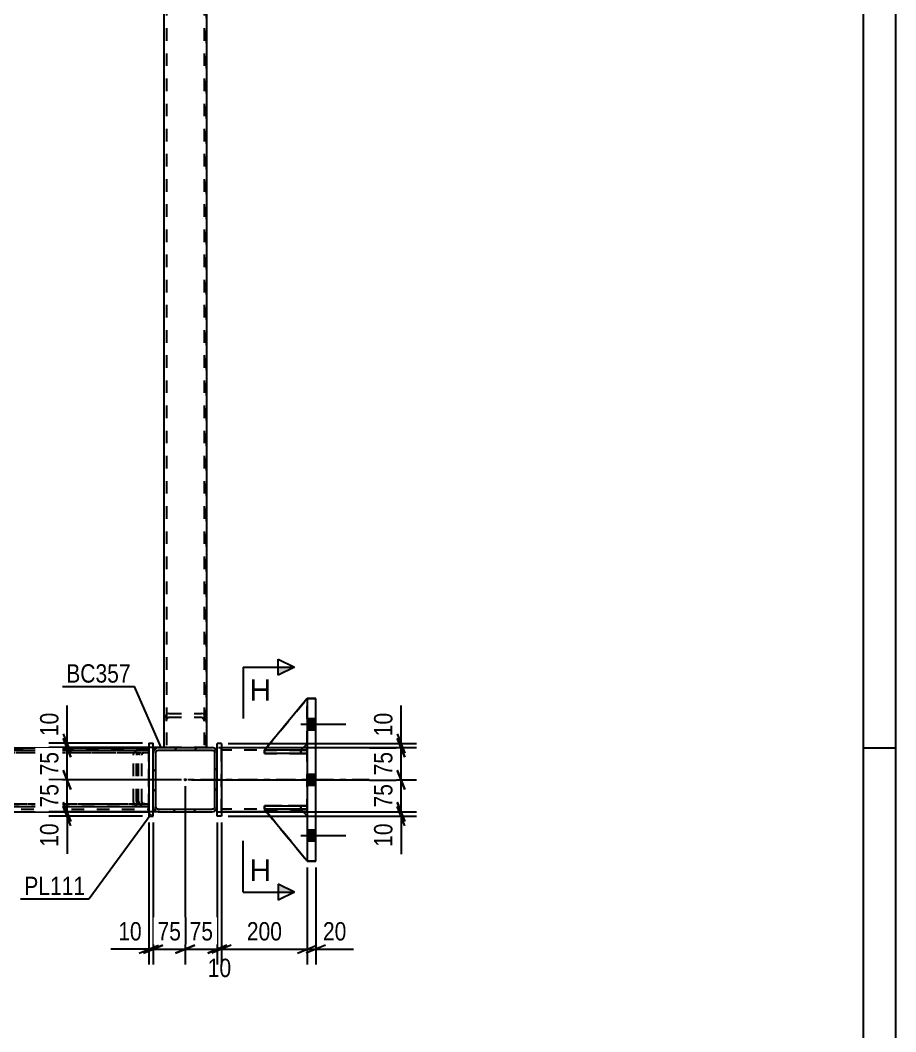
# Model space of a CAD drawing. Header units: millimetres. Extents: x -853 to 336, y -866 to -25.
# Drawn here: x 199.9 to 336.3, y -463.2 to -305.6 of the extents above; entities that cross this region are included whole.
import ezdxf

# ---------------------------------------------------------------- set-up
doc = ezdxf.new("R2010")
doc.units = ezdxf.units.MM
doc.linetypes.add('DXK_LINE_DOT2', pattern=[3.9198, 1.9599, -1.9599])
doc.linetypes.add('DXK_LINE_DOT3', pattern=[5.9187, 2.979, -0.9799, 0.9799, -0.9799])
doc.styles.add('Arial', font='ARIAL.TTF', dxfattribs={"height": 0.2})
doc.styles.add('Arial Narrow', font='ARIALN.TTF', dxfattribs={"height": 0.2})

# ---------------------------------------------------------------- blocks, each defined once
blk = doc.blocks.new('Unknown-570393679-1134')
at = {"color": 5, "linetype": 'Continuous'}
for p, q in [((336.32, -866.05), (336.32, -25.05)), ((331.32, -861.05), (331.32, -30.05)), ((336.32, -419.05), (331.32, -419.05))]:
    blk.add_line(p, q, dxfattribs=at)
blk = doc.blocks.new('Part-570393679-1845 - 1375')
at = {"color": 2, "linetype": 'Continuous'}
for p, q in [((137.33, -418.98), (219.93, -418.98)), ((137.33, -428.92), (137.33, -428.8)), ((137.33, -428.98), (137.33, -428.92)), ((137.33, -428.98), (219.93, -428.98))]:
    blk.add_line(p, q, dxfattribs=at)
at = {"color": 7, "linetype": 'DXK_LINE_DOT2'}
for p, q in [((137.33, -428.8), (137.33, -418.98)), ((219.93, -428.98), (219.93, -418.98)), ((137.33, -419.38), (219.93, -419.38)), ((137.33, -419.41), (137.33, -419.38)), ((137.33, -428.58), (219.93, -428.58))]:
    blk.add_line(p, q, dxfattribs=at)
blk = doc.blocks.new('Part-570393679-1687 - 1375')
at = {"color": 7, "linetype": 'DXK_LINE_DOT2'}
for p, q in [((237.93, -428.59), (243.6, -428.59)), ((244.6, -436.64), (237.93, -428.59)), ((237.93, -428.59), (237.93, -428.59)), ((243.6, -428.59), (237.93, -428.59)), ((237.93, -428.59), (244.6, -436.64)), ((243.6, -428.59), (244.6, -429.59)), ((243.6, -428.59), (243.6, -428.59)), ((244.6, -429.59), (243.6, -428.59)), ((244.6, -429.59), (244.6, -436.64))]:
    blk.add_line(p, q, dxfattribs=at)
blk = doc.blocks.new('Part-570393679-1881 - 1375')
at = {"linetype": 'Continuous'}
h = blk.add_hatch(dxfattribs=at)
h.set_pattern_fill('', scale=0.7, style=0, pattern_type=0)
h.set_pattern_definition([(45, (221.0887, -419.032), (-1.57154, 1.57154), [])])
h.paths.add_polyline_path([(221.39, -418.97), (221.09, -419.03), (220.83, -419.21), (220.66, -419.47), (220.59, -419.77), (220.59, -428.17), (220.66, -428.48), (220.83, -428.74), (221.09, -428.91), (221.39, -428.97), (229.79, -428.97), (230.1, -428.91), (230.36, -428.74), (230.53, -428.48), (230.59, -428.17), (230.59, -419.77), (230.53, -419.47), (230.36, -419.21), (230.1, -419.03), (229.79, -418.97)])
h.paths.add_polyline_path([(229.79, -419.37), (229.95, -419.4), (230.08, -419.49), (230.16, -419.62), (230.19, -419.77), (230.19, -428.17), (230.16, -428.32), (230.08, -428.45), (229.95, -428.54), (229.79, -428.57), (221.39, -428.57), (221.24, -428.54), (221.11, -428.45), (221.03, -428.32), (220.99, -428.17), (220.99, -419.77), (221.03, -419.62), (221.11, -419.49), (221.24, -419.4), (221.39, -419.37)])
blk.add_hatch(color=30, dxfattribs=at).paths.add_polyline_path([(225.59, -424.07, -1), (225.59, -423.87, -1)])
at = {"color": 2, "linetype": 'Continuous'}
for p, q in [((221.39, -418.97), (221.09, -419.03)), ((221.39, -418.97), (221.39, -418.97)), ((221.39, -418.97), (229.79, -418.97)), ((229.79, -418.97), (229.79, -418.97)), ((230.1, -419.03), (229.79, -418.97)), ((220.66, -419.47), (220.59, -419.77)), ((220.59, -419.77), (220.59, -419.77)), ((220.59, -428.17), (220.59, -419.77)), ((220.99, -419.77), (221.03, -419.62)), ((220.99, -419.77), (220.99, -419.77)), ((220.99, -428.17), (220.99, -419.77)), ((221.03, -419.62), (221.11, -419.49)), ((221.11, -419.49), (221.24, -419.4)), ((221.24, -419.4), (221.39, -419.37)), ((221.39, -419.37), (221.39, -419.37)), ((221.39, -419.37), (229.79, -419.37)), ((229.79, -419.37), (229.79, -419.37)), ((229.79, -419.37), (229.95, -419.4)), ((229.95, -419.4), (230.08, -419.49)), ((230.08, -419.49), (230.16, -419.62)), ((230.16, -419.62), (230.19, -419.77)), ((230.19, -419.77), (230.19, -419.77)), ((230.19, -428.17), (230.19, -419.77)), ((230.59, -419.77), (230.53, -419.47)), ((230.59, -419.77), (230.59, -419.77)), ((230.59, -428.17), (230.59, -419.77)), ((220.59, -428.17), (220.59, -428.17)), ((220.59, -428.17), (220.66, -428.48)), ((220.99, -428.17), (220.99, -428.17)), ((221.03, -428.32), (220.99, -428.17)), ((221.11, -428.45), (221.03, -428.32)), ((221.24, -428.54), (221.11, -428.45)), ((221.39, -428.57), (221.24, -428.54)), ((221.39, -428.57), (221.39, -428.57)), ((221.39, -428.57), (229.79, -428.57)), ((229.95, -428.54), (229.79, -428.57)), ((229.79, -428.57), (229.79, -428.57)), ((230.08, -428.45), (229.95, -428.54)), ((230.16, -428.32), (230.08, -428.45)), ((230.19, -428.17), (230.16, -428.32)), ((230.19, -428.17), (230.19, -428.17)), ((230.53, -428.48), (230.59, -428.17)), ((230.59, -428.17), (230.59, -428.17)), ((221.09, -428.91), (221.39, -428.97)), ((221.39, -428.97), (221.39, -428.97)), ((221.39, -428.97), (229.79, -428.97)), ((229.79, -428.97), (230.1, -428.91)), ((229.79, -428.97), (229.79, -428.97))]:
    blk.add_line(p, q, dxfattribs=at)
at = {"color": 30, "linetype": 'DXK_LINE_DOT3'}
blk.add_line((225.59, -423.97), (225.59, -423.97), dxfattribs=at)
at = {"color": 30, "linetype": 'Continuous'}
blk.add_circle((225.59, -423.97), 0.1, dxfattribs=at)
at = {"color": 2, "linetype": 'Continuous'}
for centre, start, end in [((221.39, -419.77), 112.5, 157.5), ((229.79, -419.77), 22.5, 67.5), ((221.39, -428.17), 202.5, 247.5), ((229.79, -428.17), 292.5, 337.5)]:
    blk.add_arc(centre, 0.8, start, end, dxfattribs=at)
blk = doc.blocks.new('Part-570393679-1796 - 1375')
at = {"color": 7, "linetype": 'DXK_LINE_DOT2'}
for p, q in [((178.96, -419.83), (178.93, -420.14)), ((178.93, -427.34), (178.93, -420.14)), ((179.07, -419.57), (178.96, -419.83)), ((179.22, -419.4), (179.07, -419.57)), ((179.17, -420.14), (179.19, -419.98)), ((179.17, -427.34), (179.17, -420.14)), ((179.19, -419.98), (179.24, -419.85)), ((179.41, -419.34), (179.22, -419.4)), ((179.24, -419.85), (179.32, -419.77)), ((179.32, -419.77), (179.41, -419.74)), ((179.41, -419.34), (187.47, -419.34)), ((179.41, -419.74), (188.28, -419.74)), ((183.9, -419.4), (183.72, -419.34)), ((183.72, -419.74), (183.81, -419.77)), ((183.81, -419.77), (183.89, -419.85)), ((183.89, -419.85), (183.94, -419.98)), ((184.05, -419.57), (183.9, -419.4)), ((183.94, -419.98), (183.96, -420.14)), ((183.96, -427.34), (183.96, -420.14)), ((184.16, -419.83), (184.05, -419.57)), ((184.2, -420.14), (184.16, -419.83)), ((184.2, -427.34), (184.2, -420.14)), ((187.47, -419.74), (219.93, -419.74)), ((217.51, -420.14), (217.58, -419.83)), ((217.51, -427.34), (217.51, -420.14)), ((218.02, -419.98), (217.98, -420.14)), ((217.98, -427.34), (217.98, -420.14)), ((218.12, -419.85), (218.02, -419.98)), ((218.1, -419.4), (218.46, -419.34)), ((218.12, -419.85), (218.17, -419.83)), ((218.17, -419.83), (218.28, -419.77)), ((218.28, -419.77), (218.46, -419.74)), ((219.93, -419.34), (219.93, -428.14)), ((178.93, -427.34), (178.96, -427.64)), ((178.96, -427.64), (179.07, -427.9)), ((179.07, -427.9), (179.22, -428.08)), ((179.19, -427.49), (179.17, -427.34)), ((179.24, -427.62), (179.19, -427.49)), ((179.22, -428.08), (179.41, -428.14)), ((179.32, -427.71), (179.24, -427.62)), ((179.41, -427.74), (179.32, -427.71)), ((179.41, -427.74), (188.28, -427.74)), ((179.41, -427.74), (219.93, -427.74)), ((179.41, -428.14), (187.47, -428.14)), ((179.41, -428.14), (183.72, -428.14)), ((183.81, -427.71), (183.72, -427.74)), ((183.72, -428.14), (183.9, -428.08)), ((183.89, -427.62), (183.81, -427.71)), ((183.94, -427.49), (183.89, -427.62)), ((183.9, -428.08), (184.05, -427.9)), ((183.96, -427.34), (183.94, -427.49)), ((184.05, -427.9), (184.16, -427.64)), ((184.16, -427.64), (184.2, -427.34)), ((217.58, -427.64), (217.51, -427.34)), ((217.98, -427.34), (218.02, -427.49)), ((218.02, -427.49), (218.12, -427.62)), ((218.46, -428.14), (218.1, -428.08)), ((218.12, -427.62), (218.17, -427.64)), ((218.17, -427.64), (218.28, -427.71)), ((218.28, -427.71), (218.46, -427.74))]:
    blk.add_line(p, q, dxfattribs=at)
at = {"color": 2, "linetype": 'Continuous'}
for p, q in [((187.47, -419.34), (219.93, -419.34)), ((187.47, -428.14), (219.93, -428.14))]:
    blk.add_line(p, q, dxfattribs=at)
at = {"color": 7, "linetype": 'DXK_LINE_DOT2'}
for centre, start, end in [((218.37, -420.25), 107.7012, 152.0537), ((218.37, -427.22), 207.9463, 252.2988)]:
    blk.add_arc(centre, 0.895, start, end, dxfattribs=at)
blk = doc.blocks.new('Part-570393679-1685 - 1375')
at = {"color": 7, "linetype": 'DXK_LINE_DOT2'}
for p, q in [((244.6, -411.31), (237.93, -419.38)), ((237.93, -419.38), (244.6, -411.31)), ((244.6, -418.38), (244.6, -411.31)), ((243.6, -419.38), (244.6, -418.38)), ((244.6, -418.38), (243.6, -419.38)), ((237.93, -419.38), (243.6, -419.38)), ((237.93, -419.38), (237.93, -419.38)), ((243.6, -419.38), (237.93, -419.38)), ((243.6, -419.38), (243.6, -419.38))]:
    blk.add_line(p, q, dxfattribs=at)
blk = doc.blocks.new('Part-570393679-1790 - 1375')
at = {"color": 2, "linetype": 'Continuous'}
for p, q in [((237.93, -419.38), (237.93, -419.38)), ((237.93, -419.38), (237.93, -419.91)), ((244.6, -419.91), (237.93, -419.91)), ((244.6, -419.38), (238.48, -419.38)), ((244.6, -419.38), (244.6, -419.38)), ((244.6, -419.38), (244.6, -419.91)), ((244.6, -419.91), (244.6, -419.91))]:
    blk.add_line(p, q, dxfattribs=at)
at = {"color": 7, "linetype": 'DXK_LINE_DOT2'}
for p, q in [((238.48, -419.38), (237.93, -419.38)), ((243.6, -419.38), (237.93, -419.38)), ((237.93, -419.91), (243.6, -419.91)), ((243.6, -419.38), (244.6, -419.38)), ((243.6, -419.38), (243.6, -419.91)), ((243.6, -419.91), (244.6, -419.91)), ((244.6, -419.38), (244.6, -419.91))]:
    blk.add_line(p, q, dxfattribs=at)
blk = doc.blocks.new('Bolt-570393679-1662 - 1375')
at = {"linetype": 'Continuous'}
for points in [[(245.93, -416.18), (245.93, -414.44), (244.6, -414.44), (244.6, -416.18)], [(245.93, -416.18), (245.93, -414.44), (244.6, -414.44), (244.6, -416.18)], [(245.93, -416.18), (245.93, -414.44), (244.6, -414.44), (244.6, -416.18)], [(245.93, -424.84), (245.93, -423.11), (244.6, -423.11), (244.6, -424.84)], [(245.93, -424.84), (245.93, -423.11), (244.6, -423.11), (244.6, -424.84)], [(245.93, -433.51), (245.93, -431.78), (244.6, -431.78), (244.6, -433.51)], [(245.93, -433.51), (245.93, -431.78), (244.6, -431.78), (244.6, -433.51)], [(245.93, -433.51), (245.93, -431.78), (244.6, -431.78), (244.6, -433.51)]]:
    blk.add_hatch(color=1, dxfattribs=at).paths.add_polyline_path(points)
at = {"color": 1, "linetype": 'Continuous'}
for p, q in [((244.6, -414.44), (245.93, -414.44)), ((244.6, -414.44), (245.93, -414.44)), ((244.6, -414.44), (245.93, -414.44)), ((243.6, -415.31), (250.6, -415.31)), ((243.6, -415.31), (250.6, -415.31)), ((243.6, -415.31), (250.6, -415.31)), ((244.6, -416.18), (245.93, -416.18)), ((244.6, -416.18), (245.93, -416.18)), ((244.6, -416.18), (245.93, -416.18)), ((244.6, -423.11), (245.93, -423.11)), ((244.6, -423.11), (245.93, -423.11)), ((243.6, -423.98), (250.6, -423.98)), ((243.6, -423.98), (250.6, -423.98)), ((244.6, -424.84), (245.93, -424.84)), ((244.6, -424.84), (245.93, -424.84)), ((244.6, -431.78), (245.93, -431.78)), ((244.6, -431.78), (245.93, -431.78)), ((244.6, -431.78), (245.93, -431.78)), ((243.6, -432.64), (250.6, -432.64)), ((243.6, -432.64), (250.6, -432.64)), ((243.6, -432.64), (250.6, -432.64)), ((244.6, -433.51), (245.93, -433.51)), ((244.6, -433.51), (245.93, -433.51)), ((244.6, -433.51), (245.93, -433.51))]:
    blk.add_line(p, q, dxfattribs=at)
blk = doc.blocks.new('Part-570393679-1729 - 1375')
at = {"color": 2, "linetype": 'Continuous'}
for p, q in [((219.93, -418.3), (220.59, -418.3)), ((219.93, -418.3), (219.93, -429.64)), ((220.59, -419.77), (220.59, -418.3)), ((220.59, -429.64), (220.59, -428.17)), ((219.93, -429.64), (220.59, -429.64))]:
    blk.add_line(p, q, dxfattribs=at)
at = {"color": 7, "linetype": 'DXK_LINE_DOT2'}
for p, q in [((219.93, -418.3), (220.59, -418.3)), ((220.59, -428.17), (220.59, -419.77)), ((219.93, -429.64), (220.59, -429.64))]:
    blk.add_line(p, q, dxfattribs=at)
blk = doc.blocks.new('Part-570393679-1684 - 1375')
at = {"color": 2, "linetype": 'Continuous'}
for p, q in [((244.6, -411.31), (237.93, -419.38)), ((243.6, -419.38), (244.6, -418.38)), ((238.48, -419.38), (237.93, -419.38)), ((237.93, -419.38), (237.93, -419.38))]:
    blk.add_line(p, q, dxfattribs=at)
at = {"color": 7, "linetype": 'DXK_LINE_DOT2'}
for p, q in [((237.93, -419.38), (244.6, -411.31)), ((244.6, -418.38), (244.6, -411.31)), ((243.6, -419.38), (244.6, -418.38)), ((243.6, -419.38), (237.93, -419.38)), ((243.6, -419.38), (238.48, -419.38)), ((243.6, -419.38), (243.6, -419.38)), ((243.6, -419.38), (243.6, -419.38))]:
    blk.add_line(p, q, dxfattribs=at)
blk = doc.blocks.new('Part-570393679-1686 - 1375')
at = {"color": 2, "linetype": 'Continuous'}
for p, q in [((237.93, -428.59), (237.93, -428.59)), ((243.6, -428.59), (237.93, -428.59)), ((244.6, -436.64), (237.93, -428.59)), ((243.6, -428.59), (243.6, -428.59)), ((243.6, -428.59), (244.6, -429.59))]:
    blk.add_line(p, q, dxfattribs=at)
at = {"color": 7, "linetype": 'DXK_LINE_DOT2'}
for p, q in [((237.93, -428.59), (243.6, -428.59)), ((244.6, -436.64), (237.93, -428.59)), ((243.6, -428.59), (244.6, -429.59)), ((244.6, -429.59), (244.6, -436.64))]:
    blk.add_line(p, q, dxfattribs=at)
blk = doc.blocks.new('Part-570393679-1789 - 1375')
at = {"color": 2, "linetype": 'Continuous'}
for p, q in [((238.26, -418.98), (231.26, -418.98)), ((244.6, -418.98), (244, -418.98)), ((238.25, -428.98), (231.26, -428.98)), ((244.6, -428.98), (243.99, -428.98))]:
    blk.add_line(p, q, dxfattribs=at)
at = {"color": 7, "linetype": 'DXK_LINE_DOT2'}
for p, q in [((231.26, -428.98), (231.26, -418.98)), ((244, -418.98), (238.26, -418.98)), ((244.6, -428.98), (244.6, -418.98)), ((244.6, -419.38), (231.26, -419.38)), ((244.6, -428.58), (231.26, -428.58)), ((243.99, -428.98), (238.25, -428.98))]:
    blk.add_line(p, q, dxfattribs=at)
at = {"color": 7, "linetype": 'DXK_LINE_DOT3'}
blk.add_line((254.6, -423.98), (221.26, -423.98), dxfattribs=at)
blk = doc.blocks.new('Part-570393679-1747 - 1375')
at = {"color": 2, "linetype": 'Continuous'}
for p, q in [((237.93, -428.04), (244.6, -428.04)), ((237.93, -428.04), (237.93, -428.58)), ((244.6, -428.58), (237.93, -428.58)), ((244.6, -428.04), (244.6, -428.04)), ((244.6, -428.04), (244.6, -428.58)), ((244.6, -428.58), (244.6, -428.58))]:
    blk.add_line(p, q, dxfattribs=at)
at = {"color": 7, "linetype": 'DXK_LINE_DOT2'}
for p, q in [((243.6, -428.04), (237.93, -428.04)), ((237.93, -428.58), (243.6, -428.58)), ((244.6, -428.04), (243.6, -428.04)), ((243.6, -428.04), (243.6, -428.58)), ((243.6, -428.58), (244.6, -428.58)), ((244.6, -428.04), (244.6, -428.58))]:
    blk.add_line(p, q, dxfattribs=at)
blk = doc.blocks.new('Part-570393679-1766 - 1375')
at = {"color": 2, "linetype": 'Continuous'}
for p, q in [((231.26, -418.31), (230.59, -418.31)), ((230.59, -419.77), (230.59, -418.31)), ((231.26, -418.31), (231.26, -429.64)), ((230.59, -429.64), (230.59, -428.17)), ((231.26, -429.64), (230.59, -429.64))]:
    blk.add_line(p, q, dxfattribs=at)
at = {"color": 7, "linetype": 'DXK_LINE_DOT2'}
blk.add_line((230.59, -428.17), (230.59, -419.77), dxfattribs=at)
blk = doc.blocks.new('Part-570393679-1791 - 1375')
at = {"color": 7, "linetype": 'DXK_LINE_DOT2'}
for p, q in [((237.93, -428.58), (237.93, -428.04)), ((237.93, -428.04), (243.6, -428.04)), ((244.6, -428.04), (237.93, -428.04)), ((243.6, -428.58), (237.93, -428.58)), ((237.93, -428.58), (244.6, -428.58)), ((243.6, -428.58), (243.6, -428.04)), ((243.6, -428.04), (244.6, -428.04)), ((244.6, -428.58), (243.6, -428.58)), ((244.6, -428.58), (244.6, -428.04)), ((244.6, -428.58), (244.6, -428.58))]:
    blk.add_line(p, q, dxfattribs=at)
blk = doc.blocks.new('Part-570393679-1792 - 1375')
at = {"color": 7, "linetype": 'DXK_LINE_DOT2'}
for p, q in [((237.93, -419.91), (237.93, -419.38)), ((237.93, -419.38), (243.6, -419.38)), ((244.6, -419.38), (237.93, -419.38)), ((243.6, -419.91), (237.93, -419.91)), ((237.93, -419.91), (244.6, -419.91)), ((243.6, -419.91), (243.6, -419.38)), ((243.6, -419.38), (244.6, -419.38)), ((244.6, -419.91), (243.6, -419.91)), ((244.6, -419.91), (244.6, -419.38)), ((244.6, -419.91), (244.6, -419.91))]:
    blk.add_line(p, q, dxfattribs=at)
blk = doc.blocks.new('Part-570393679-1793 - 1375')
at = {"color": 2, "linetype": 'Continuous'}
for p, q in [((244.6, -411.31), (245.93, -411.31)), ((244.6, -411.31), (244.6, -411.31)), ((244.6, -411.31), (244.6, -436.64)), ((245.93, -411.31), (245.93, -411.31)), ((245.93, -436.64), (245.93, -411.31)), ((245.93, -436.64), (244.6, -436.64))]:
    blk.add_line(p, q, dxfattribs=at)
at = {"color": 7, "linetype": 'DXK_LINE_DOT2'}
for p, q in [((245.93, -411.31), (244.6, -411.31)), ((244.6, -436.64), (244.6, -436.64)), ((244.6, -436.64), (245.93, -436.64)), ((245.93, -436.64), (245.93, -436.64))]:
    blk.add_line(p, q, dxfattribs=at)
blk = doc.blocks.new('Part-570393679-1829 - 1375')
at = {"color": 7, "linetype": 'DXK_LINE_DOT2'}
for p, q in [((222.66, -220.64), (222.66, -418.97)), ((228.53, -220.64), (228.53, -418.97)), ((228.93, -418.97), (222.26, -418.97))]:
    blk.add_line(p, q, dxfattribs=at)
at = {"color": 2, "linetype": 'Continuous'}
for p, q in [((222.26, -227.01), (222.26, -418.97)), ((228.93, -227.01), (228.93, -418.97))]:
    blk.add_line(p, q, dxfattribs=at)
blk = doc.blocks.new('Part-570393679-1961 - 1375')
at = {"color": 7, "linetype": 'DXK_LINE_DOT2'}
for p, q in [((219.93, -419.34), (169.71, -419.34)), ((169.71, -419.74), (219.93, -419.74)), ((178.32, -419.34), (219.29, -419.34)), ((218.4, -419.83), (218.33, -420.14)), ((218.33, -427.34), (218.33, -420.14)), ((218.81, -420.14), (218.84, -419.98)), ((218.81, -427.34), (218.81, -420.14)), ((218.84, -419.98), (218.95, -419.85)), ((219.29, -419.34), (218.92, -419.4)), ((218.95, -419.85), (219.1, -419.77)), ((219.1, -419.77), (219.29, -419.74)), ((219.93, -428.14), (219.93, -419.34)), ((169.71, -427.74), (219.93, -427.74)), ((219.29, -428.14), (169.71, -428.14)), ((218.33, -427.34), (218.4, -427.64)), ((218.84, -427.49), (218.81, -427.34)), ((218.95, -427.62), (218.84, -427.49)), ((218.92, -428.08), (219.29, -428.14)), ((219.1, -427.71), (218.95, -427.62)), ((219.29, -427.74), (219.1, -427.71)), ((219.93, -428.14), (219.29, -428.14))]:
    blk.add_line(p, q, dxfattribs=at)
blk.add_arc((219.19, -427.22), 0.895, 207.9463, 252.2988, dxfattribs=at)
blk = doc.blocks.new('Part-570393679-1965 - 1375')
at = {"color": 7, "linetype": 'DXK_LINE_DOT2'}
for p, q in [((222.26, -220.64), (222.26, -418.97)), ((222.66, -220.64), (222.66, -418.97)), ((228.53, -220.64), (228.53, -418.97)), ((228.93, -418.97), (228.93, -220.64)), ((222.32, -414.39), (222.26, -414.86)), ((222.5, -413.99), (222.32, -414.39)), ((222.76, -413.72), (222.5, -413.99)), ((222.69, -414.62), (222.78, -414.43)), ((223.06, -413.63), (222.76, -413.72)), ((222.78, -414.43), (222.91, -414.29)), ((222.91, -414.29), (223.06, -414.24)), ((223.06, -413.63), (228.13, -413.63)), ((223.06, -414.24), (228.13, -414.24)), ((228.43, -413.72), (228.13, -413.63)), ((228.13, -414.24), (228.28, -414.29)), ((228.28, -414.29), (228.41, -414.43)), ((228.41, -414.43), (228.5, -414.62)), ((228.69, -413.99), (228.43, -413.72)), ((228.87, -414.39), (228.69, -413.99)), ((228.93, -414.86), (228.87, -414.39)), ((222.66, -414.86), (222.69, -414.62)), ((228.5, -414.62), (228.53, -414.86)), ((222.26, -418.97), (228.93, -418.97))]:
    blk.add_line(p, q, dxfattribs=at)
blk = doc.blocks.new('StraightDimension-570393679-2078 - 1375')
at = {"color": 7, "linetype": 'Continuous'}
for p, q in [((258.63, -422.47), (259.83, -425.47)), ((226.59, -423.97), (261.63, -423.97)), ((259.23, -428.98), (259.23, -423.97)), ((259.83, -430.48), (258.63, -427.48)), ((230.49, -428.98), (261.63, -428.98))]:
    blk.add_line(p, q, dxfattribs=at)
at = {"color": 0}
blk.add_wipeout([(258.48, -424.05), (254.28, -424.05), (254.28, -428.9), (258.48, -428.9)], dxfattribs=at)
at = {"color": 3, "style": 'Arial Narrow'}
blk.add_text('75', height=2.863, rotation=90.0002, dxfattribs=at).set_placement((257.88, -428.3))
blk = doc.blocks.new('StraightDimension-570393679-2196 - 1375')
at = {"color": 7, "linetype": 'Continuous'}
for p, q in [((230.59, -430.64), (230.59, -453.22)), ((231.26, -430.64), (231.26, -453.22)), ((229.09, -450.97), (232.09, -449.77)), ((232.76, -449.77), (229.76, -450.97)), ((230.59, -450.37), (231.26, -450.37))]:
    blk.add_line(p, q, dxfattribs=at)
at = {"color": 0}
blk.add_wipeout([(233.36, -455.32), (233.36, -451.12), (228.5, -451.12), (228.5, -455.32)], dxfattribs=at)
at = {"color": 3, "style": 'Arial Narrow'}
blk.add_text('10', height=2.863, dxfattribs=at).set_placement((229.1, -454.72))
blk = doc.blocks.new('StraightDimension-570393679-2037 - 1375')
at = {"color": 7, "linetype": 'Continuous'}
for p, q in [((206.58, -416.8), (207.78, -419.8)), ((207.78, -420.47), (206.58, -417.47)), ((218.93, -418.3), (204.33, -418.3)), ((222.82, -418.97), (204.33, -418.97)), ((207.18, -418.97), (207.18, -418.3))]:
    blk.add_line(p, q, dxfattribs=at)
at = {"color": 0}
blk.add_wipeout([(206.43, -412.92), (202.23, -412.92), (202.23, -417.78), (206.43, -417.78)], dxfattribs=at)
at = {"color": 7, "linetype": 'Continuous'}
blk.add_line((207.18, -418.3), (207.18, -412.4), dxfattribs=at)
blk.add_line((207.18, -418.3), (207.18, -412.4), dxfattribs=at)
at = {"color": 3, "style": 'Arial Narrow'}
blk.add_text('10', height=2.863, rotation=90.0002, dxfattribs=at).set_placement((205.83, -417.18))
blk = doc.blocks.new('StraightDimension-570393679-2049 - 1375')
at = {"color": 7, "linetype": 'Continuous'}
for p, q in [((206.58, -417.47), (207.78, -420.47)), ((222.82, -418.97), (204.33, -418.97)), ((207.18, -423.97), (207.18, -418.97)), ((207.78, -425.47), (206.58, -422.47)), ((224.59, -423.97), (204.33, -423.97))]:
    blk.add_line(p, q, dxfattribs=at)
at = {"color": 0}
blk.add_wipeout([(206.43, -419.04), (202.23, -419.04), (202.23, -423.9), (206.43, -423.9)], dxfattribs=at)
at = {"color": 3, "style": 'Arial Narrow'}
blk.add_text('75', height=2.863, rotation=90.0002, dxfattribs=at).set_placement((205.83, -423.3))
blk = doc.blocks.new('StraightDimension-570393679-2058 - 1375')
at = {"color": 7, "linetype": 'Continuous'}
for p, q in [((206.58, -422.47), (207.78, -425.47)), ((224.59, -423.97), (204.33, -423.97)), ((207.18, -428.97), (207.18, -423.97)), ((207.78, -430.47), (206.58, -427.47)), ((221.59, -428.97), (204.33, -428.97))]:
    blk.add_line(p, q, dxfattribs=at)
at = {"color": 0}
blk.add_wipeout([(206.43, -424.04), (202.23, -424.04), (202.23, -428.9), (206.43, -428.9)], dxfattribs=at)
at = {"color": 3, "style": 'Arial Narrow'}
blk.add_text('75', height=2.863, rotation=90.0002, dxfattribs=at).set_placement((205.83, -428.3))
blk = doc.blocks.new('StraightDimension-570393679-2066 - 1375')
at = {"color": 7, "linetype": 'Continuous'}
for p, q in [((206.58, -427.47), (207.78, -430.47)), ((207.78, -431.14), (206.58, -428.14)), ((221.59, -428.97), (204.33, -428.97)), ((218.93, -429.64), (204.33, -429.64)), ((207.18, -429.64), (207.18, -428.97))]:
    blk.add_line(p, q, dxfattribs=at)
at = {"color": 0}
blk.add_wipeout([(206.43, -430.16), (202.23, -430.16), (202.23, -435.02), (206.43, -435.02)], dxfattribs=at)
at = {"color": 7, "linetype": 'Continuous'}
blk.add_line((207.18, -429.64), (207.18, -435.54), dxfattribs=at)
blk.add_line((207.18, -429.64), (207.18, -435.54), dxfattribs=at)
at = {"color": 3, "style": 'Arial Narrow'}
blk.add_text('10', height=2.863, rotation=90.0002, dxfattribs=at).set_placement((205.83, -434.42))
blk = doc.blocks.new('StraightDimension-570393679-2077 - 1375')
at = {"color": 7, "linetype": 'Continuous'}
for p, q in [((258.63, -427.48), (259.83, -430.48)), ((259.83, -431.14), (258.63, -428.14)), ((230.49, -428.98), (261.63, -428.98)), ((232.26, -429.64), (261.63, -429.64)), ((259.23, -429.64), (259.23, -428.98))]:
    blk.add_line(p, q, dxfattribs=at)
at = {"color": 0}
blk.add_wipeout([(258.48, -430.17), (254.28, -430.17), (254.28, -435.03), (258.48, -435.03)], dxfattribs=at)
at = {"color": 7, "linetype": 'Continuous'}
blk.add_line((259.23, -429.64), (259.23, -435.55), dxfattribs=at)
blk.add_line((259.23, -429.64), (259.23, -435.55), dxfattribs=at)
at = {"color": 3, "style": 'Arial Narrow'}
blk.add_text('10', height=2.863, rotation=90.0002, dxfattribs=at).set_placement((257.88, -434.43))
blk = doc.blocks.new('StraightDimension-570393679-2084 - 1375')
at = {"color": 7, "linetype": 'Continuous'}
for p, q in [((258.63, -417.47), (259.83, -420.47)), ((230.79, -418.97), (261.63, -418.97)), ((259.23, -423.97), (259.23, -418.97)), ((259.83, -425.47), (258.63, -422.47)), ((226.59, -423.97), (261.63, -423.97))]:
    blk.add_line(p, q, dxfattribs=at)
at = {"color": 0}
blk.add_wipeout([(258.48, -419.04), (254.28, -419.04), (254.28, -423.9), (258.48, -423.9)], dxfattribs=at)
at = {"color": 3, "style": 'Arial Narrow'}
blk.add_text('75', height=2.863, rotation=90.0002, dxfattribs=at).set_placement((257.88, -423.3))
blk = doc.blocks.new('StraightDimension-570393679-2093 - 1375')
at = {"color": 7, "linetype": 'Continuous'}
for p, q in [((258.63, -416.81), (259.83, -419.81)), ((259.83, -420.47), (258.63, -417.47)), ((230.79, -418.97), (261.63, -418.97)), ((232.26, -418.31), (261.63, -418.31)), ((259.23, -418.97), (259.23, -418.31))]:
    blk.add_line(p, q, dxfattribs=at)
at = {"color": 0}
blk.add_wipeout([(258.48, -412.93), (254.28, -412.93), (254.28, -417.79), (258.48, -417.79)], dxfattribs=at)
at = {"color": 7, "linetype": 'Continuous'}
blk.add_line((259.23, -418.31), (259.23, -412.4), dxfattribs=at)
blk.add_line((259.23, -418.31), (259.23, -412.4), dxfattribs=at)
at = {"color": 3, "style": 'Arial Narrow'}
blk.add_text('10', height=2.863, rotation=90.0002, dxfattribs=at).set_placement((257.88, -417.19))
blk = doc.blocks.new('StraightDimension-570393679-2178 - 1375')
at = {"color": 7, "linetype": 'Continuous'}
for p, q in [((219.93, -430.64), (219.93, -452.77)), ((220.59, -430.64), (220.59, -452.77)), ((218.43, -450.97), (221.43, -449.77)), ((222.09, -449.77), (219.09, -450.97)), ((219.93, -450.37), (220.59, -450.37))]:
    blk.add_line(p, q, dxfattribs=at)
at = {"color": 0}
blk.add_wipeout([(219.4, -449.62), (219.4, -445.42), (214.55, -445.42), (214.55, -449.62)], dxfattribs=at)
at = {"color": 7, "linetype": 'Continuous'}
blk.add_line((219.93, -450.37), (214.02, -450.37), dxfattribs=at)
blk.add_line((219.93, -450.37), (214.02, -450.37), dxfattribs=at)
at = {"color": 3, "style": 'Arial Narrow'}
blk.add_text('10', height=2.863, dxfattribs=at).set_placement((215.15, -449.02))
blk = doc.blocks.new('StraightDimension-570393679-2188 - 1375')
at = {"color": 7, "linetype": 'Continuous'}
for p, q in [((244.6, -437.64), (244.6, -452.77)), ((245.93, -437.64), (245.93, -452.77)), ((243.1, -450.97), (246.1, -449.77)), ((247.43, -449.77), (244.43, -450.97)), ((244.6, -450.37), (245.93, -450.37))]:
    blk.add_line(p, q, dxfattribs=at)
at = {"color": 0}
blk.add_wipeout([(251.31, -449.62), (251.31, -445.42), (246.45, -445.42), (246.45, -449.62)], dxfattribs=at)
at = {"color": 7, "linetype": 'Continuous'}
blk.add_line((245.93, -450.37), (251.84, -450.37), dxfattribs=at)
blk.add_line((245.93, -450.37), (251.84, -450.37), dxfattribs=at)
at = {"color": 3, "style": 'Arial Narrow'}
blk.add_text('20', height=2.863, dxfattribs=at).set_placement((247.05, -449.02))
blk = doc.blocks.new('StraightDimension-570393679-2192 - 1375')
at = {"color": 7, "linetype": 'Continuous'}
for p, q in [((231.26, -430.64), (231.26, -452.77)), ((244.6, -437.64), (244.6, -452.77)), ((232.76, -449.77), (229.76, -450.97)), ((231.26, -450.37), (244.6, -450.37)), ((243.1, -450.97), (246.1, -449.77))]:
    blk.add_line(p, q, dxfattribs=at)
at = {"color": 0}
blk.add_wipeout([(241.27, -449.62), (241.27, -445.42), (234.59, -445.42), (234.59, -449.62)], dxfattribs=at)
at = {"color": 3, "style": 'Arial Narrow'}
blk.add_text('200', height=2.863, dxfattribs=at).set_placement((235.19, -449.02))
blk = doc.blocks.new('StraightDimension-570393679-2217 - 1375')
at = {"color": 7, "linetype": 'Continuous'}
for p, q in [((225.59, -424.97), (225.59, -452.77)), ((230.59, -430.64), (230.59, -452.77)), ((224.09, -450.97), (227.09, -449.77)), ((225.59, -450.37), (230.59, -450.37)), ((232.09, -449.77), (229.09, -450.97))]:
    blk.add_line(p, q, dxfattribs=at)
at = {"color": 0}
blk.add_wipeout([(230.52, -449.62), (230.52, -445.42), (225.67, -445.42), (225.67, -449.62)], dxfattribs=at)
at = {"color": 3, "style": 'Arial Narrow'}
blk.add_text('75', height=2.863, dxfattribs=at).set_placement((226.27, -449.02))
blk = doc.blocks.new('StraightDimension-570393679-15653 - 1375')
at = {"color": 7, "linetype": 'Continuous'}
for p, q in [((225.59, -424.97), (225.59, -452.77)), ((220.59, -430.64), (220.59, -452.77)), ((219.09, -450.97), (222.09, -449.77)), ((220.59, -450.37), (225.59, -450.37)), ((227.09, -449.77), (224.09, -450.97))]:
    blk.add_line(p, q, dxfattribs=at)
at = {"color": 0}
blk.add_wipeout([(225.52, -449.62), (225.52, -445.42), (220.67, -445.42), (220.67, -449.62)], dxfattribs=at)
at = {"color": 3, "style": 'Arial Narrow'}
blk.add_text('75', height=2.863, dxfattribs=at).set_placement((221.27, -449.02))
blk = doc.blocks.new('Mark-570393679-1725 - 1375')
at = {"color": 0}
blk.add_wipeout([(210.01, -441.95), (210.01, -438.95), (200.51, -438.95), (200.51, -441.95)], dxfattribs=at)
blk.add_wipeout([(210.01, -441.95), (210.01, -438.95), (200.51, -438.95), (200.51, -441.95)], dxfattribs=at)
at = {"color": 30, "linetype": 'Continuous'}
for p in [(220.27, -429.36), (199.91, -442.55)]:
    blk.add_line(p, (210.61, -442.55), dxfattribs=at)
at = {"color": 3, "style": 'Arial Narrow'}
blk.add_text('PL111', height=2.863, dxfattribs=at).set_placement((200.51, -441.95))
blk = doc.blocks.new('Mark-570393679-1877 - 1375')
at = {"color": 0}
blk.add_wipeout([(217.1, -408.84), (217.1, -405.84), (207.05, -405.84), (207.05, -408.84)], dxfattribs=at)
blk.add_wipeout([(217.1, -408.84), (217.1, -405.84), (207.05, -405.84), (207.05, -408.84)], dxfattribs=at)
at = {"color": 30, "linetype": 'Continuous'}
for p in [(206.45, -409.44), (221.83, -418.97)]:
    blk.add_line(p, (217.7, -409.44), dxfattribs=at)
at = {"color": 3, "style": 'Arial Narrow'}
blk.add_text('BC357', height=2.863, dxfattribs=at).set_placement((207.05, -408.84))
blk = doc.blocks.new('SectionMark-570393679-2528 - 1375')
at = {"linetype": 'Continuous'}
for points in [[(240.1, -407.67), (240.1, -406.42), (242.6, -406.42)], [(240.1, -441.48), (240.1, -440.23), (242.6, -441.48)]]:
    blk.add_hatch(color=6, dxfattribs=at).paths.add_polyline_path(points)
at = {"color": 6, "linetype": 'Continuous'}
for p, q in [((234.6, -406.42), (234.6, -414.42)), ((234.6, -406.42), (242.6, -406.42)), ((240.1, -407.67), (240.1, -405.17)), ((240.1, -405.17), (242.6, -406.42)), ((242.6, -406.42), (240.1, -407.67)), ((234.6, -441.48), (234.6, -433.48)), ((242.6, -441.48), (240.1, -440.23)), ((240.1, -440.23), (240.1, -442.73)), ((234.6, -441.48), (242.6, -441.48)), ((242.6, -441.48), (240.1, -442.73))]:
    blk.add_line(p, q, dxfattribs=at)
at = {"color": 0, "linetype": 'Continuous'}
for points in [[(238.97, -411.67), (238.97, -408.17), (235.6, -408.17), (235.6, -411.67)], [(238.97, -439.73), (238.97, -436.23), (235.6, -436.23), (235.6, -439.73)]]:
    blk.add_wipeout(points, dxfattribs=at)
at = {"color": 3, "linetype": 'Continuous', "style": 'Arial'}
for p in [(235.6, -411.67), (235.6, -439.73)]:
    blk.add_text('H', height=3.34, dxfattribs=at).set_placement(p)

msp = doc.modelspace()

# ---------------------------------------------------------------- block references
for name in ['Unknown-570393679-1134', 'Part-570393679-1829 - 1375', 'Part-570393679-1965 - 1375', 'Part-570393679-1685 - 1375', 'Part-570393679-1684 - 1375', 'Part-570393679-1793 - 1375', 'Bolt-570393679-1662 - 1375', 'Part-570393679-1845 - 1375', 'Part-570393679-1729 - 1375', 'Part-570393679-1881 - 1375', 'Part-570393679-1789 - 1375', 'Part-570393679-1766 - 1375', 'Part-570393679-1961 - 1375', 'Part-570393679-1796 - 1375', 'Part-570393679-1790 - 1375', 'Part-570393679-1792 - 1375', 'Part-570393679-1747 - 1375', 'Part-570393679-1791 - 1375', 'Part-570393679-1686 - 1375', 'Part-570393679-1687 - 1375']:
    msp.add_blockref(name, (0, 0))

# ---------------------------------------------------------------- next in the draw order: block references
for name in ['StraightDimension-570393679-2037 - 1375', 'StraightDimension-570393679-2078 - 1375', 'StraightDimension-570393679-2188 - 1375']:
    msp.add_blockref(name, (0, 0))

# ---------------------------------------------------------------- next in the draw order: block references
for name in ['StraightDimension-570393679-2049 - 1375', 'StraightDimension-570393679-2084 - 1375', 'StraightDimension-570393679-2196 - 1375']:
    msp.add_blockref(name, (0, 0))

# ---------------------------------------------------------------- next in the draw order: block references
for name in ['Mark-570393679-1877 - 1375', 'StraightDimension-570393679-2093 - 1375', 'StraightDimension-570393679-2058 - 1375', 'StraightDimension-570393679-2077 - 1375']:
    msp.add_blockref(name, (0, 0))

# ---------------------------------------------------------------- next in the draw order: block references
for name in ['StraightDimension-570393679-2066 - 1375', 'StraightDimension-570393679-2192 - 1375']:
    msp.add_blockref(name, (0, 0))

# ---------------------------------------------------------------- next in the draw order: block references
for name in ['SectionMark-570393679-2528 - 1375', 'StraightDimension-570393679-2217 - 1375', 'StraightDimension-570393679-2178 - 1375']:
    msp.add_blockref(name, (0, 0))

# ---------------------------------------------------------------- next in the draw order: block references
msp.add_blockref('StraightDimension-570393679-15653 - 1375', (0, 0))

# ---------------------------------------------------------------- next in the draw order: block references
msp.add_blockref('Mark-570393679-1725 - 1375', (0, 0))

doc.saveas('drawing.dxf')
